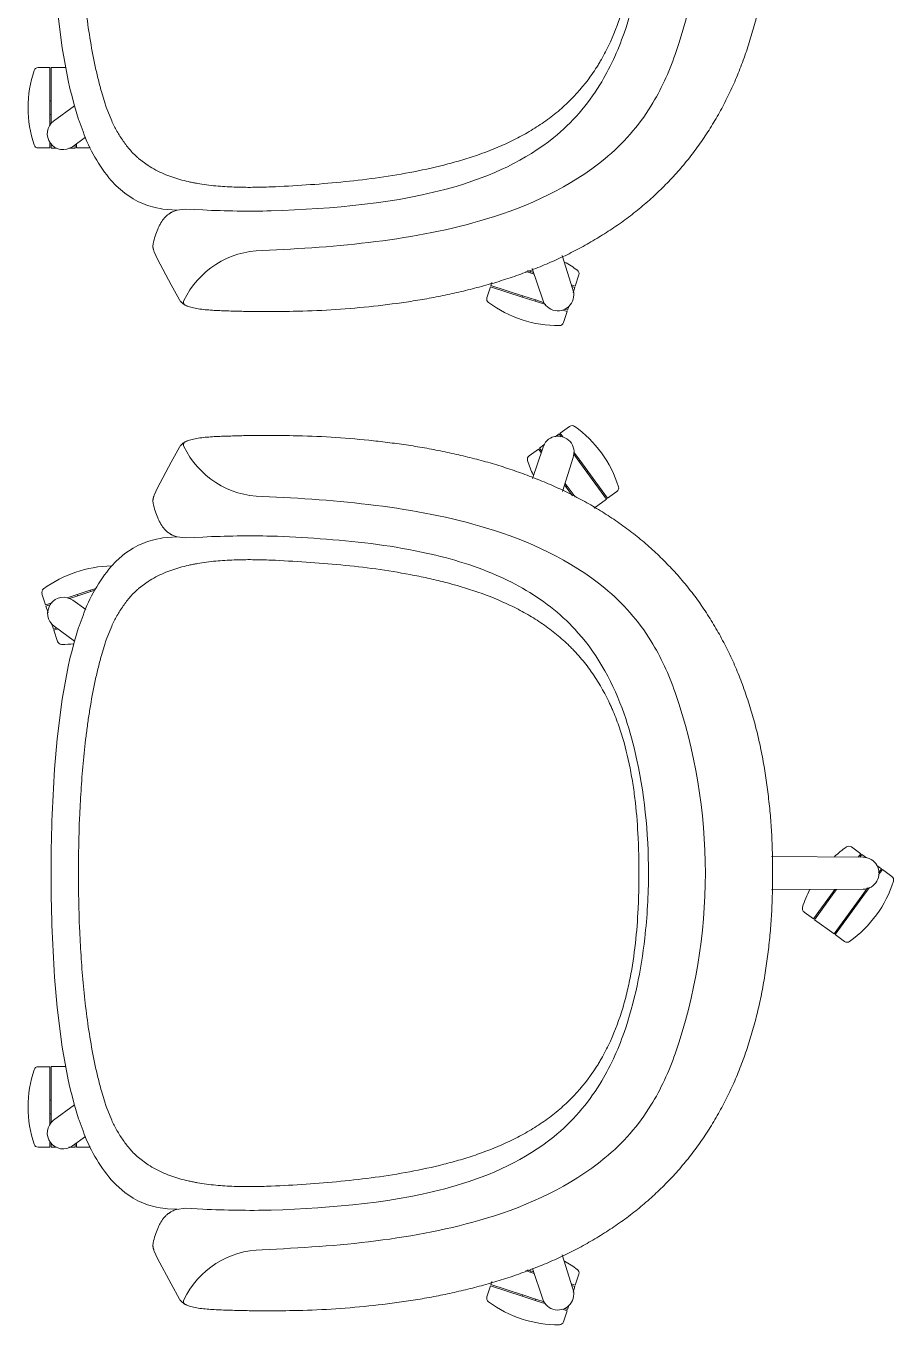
# Model space of a CAD drawing. Header units: inches. Extents: x 46946 to 48441, y 40324 to 42003.
# Drawn here: x 48369.42 to 48394.92, y 40852.6 to 40890.76 of the extents above; entities that cross this region are included whole.
import ezdxf

# ---------------------------------------------------------------- set-up
doc = ezdxf.new("R2010")
doc.units = ezdxf.units.IN
doc.header["$MEASUREMENT"] = 0
doc.layers.add('A-DETL-GENF', color=92, linetype='Continuous', lineweight=9)
doc.layers.add('I-FURN', color=30, linetype='Continuous', lineweight=9)

# ---------------------------------------------------------------- blocks, each defined once
blk = doc.blocks.new('Zones Club Chair- 5 Star Base_ZNSF-R2013 - Five Star Base-1150790-Level 06 - Furniture')
at = {"layer": 'A-DETL-GENF'}
for p, q in [((-9.21, -6.33), (-9.196, -5.676)), ((-9.21, -6.33), (-9.21, -6.296)), ((9.21, -6.33), (9.21, -6.296)), ((-9.847, -8.157), (-9.875, -7.645)), ((-9.092, -7.835), (-9.096, -7.809)), ((9.092, -7.835), (9.096, -7.809)), ((9.875, -7.645), (9.847, -8.157)), ((-12.072, -8.582), (-12.518, -8.331)), ((-9.879, -8.408), (-9.847, -8.157)), ((9.847, -8.157), (9.881, -8.422)), ((12.518, -8.331), (12.072, -8.582)), ((-11.318, -8.979), (-12.072, -8.582)), ((-9.862, -8.685), (-9.878, -8.405)), ((-9.848, -8.823), (-9.862, -8.685)), ((9.862, -8.685), (9.848, -8.823)), ((9.878, -8.405), (9.862, -8.685)), ((12.072, -8.582), (11.318, -8.979)), ((-11.107, -9.075), (-11.318, -8.979)), ((-9.836, -8.903), (-9.848, -8.823)), ((-9.815, -9.011), (-9.836, -8.903)), ((-9.806, -9.051), (-9.815, -9.011)), ((9.815, -9.011), (9.806, -9.051)), ((9.836, -8.903), (9.815, -9.011)), ((9.848, -8.823), (9.836, -8.903)), ((11.318, -8.979), (11.107, -9.075)), ((-8.36, -9.536), (-8.57, -9.254)), ((8.57, -9.254), (8.36, -9.536)), ((-9.55, -9.692), (-9.589, -9.623)), ((-9.386, -9.938), (-9.547, -9.697)), ((9.547, -9.697), (9.386, -9.938)), ((9.589, -9.623), (9.55, -9.692)), ((-9.161, -10.195), (-9.386, -9.938)), ((-9.009, -10.34), (-9.161, -10.195)), ((9.161, -10.195), (9.009, -10.34)), ((9.386, -9.938), (9.161, -10.195)), ((-6.857, -10.485), (-7.255, -10.326)), ((-6.8, -10.505), (-6.857, -10.485)), ((-6.8, -10.505), (-6.76, -10.518)), ((-6.395, -10.629), (-6.76, -10.518)), ((6.76, -10.518), (6.395, -10.629)), ((6.76, -10.518), (6.8, -10.505)), ((6.8, -10.505), (6.857, -10.485)), ((7.255, -10.326), (6.857, -10.485)), ((-7.259, -11.283), (-7.571, -11.169)), ((-7.217, -11.297), (-7.259, -11.283)), ((-6.814, -11.421), (-7.217, -11.297)), ((-6.475, -11.511), (-6.814, -11.421)), ((6.814, -11.421), (6.475, -11.511)), ((7.217, -11.297), (6.814, -11.421)), ((7.259, -11.283), (7.217, -11.297)), ((7.571, -11.169), (7.259, -11.283)), ((-6.442, -11.52), (-6.475, -11.511)), ((-6.302, -11.555), (-6.442, -11.52)), ((-6.074, -11.609), (-6.302, -11.555)), ((-5.109, -11.786), (-6.074, -11.609)), ((-3.948, -11.928), (-5.109, -11.786)), ((5.109, -11.786), (3.948, -11.928)), ((6.074, -11.609), (5.109, -11.786)), ((6.302, -11.555), (6.074, -11.609)), ((6.442, -11.52), (6.302, -11.555)), ((6.475, -11.511), (6.442, -11.52)), ((-3.054, -12.003), (-3.948, -11.928)), ((3.948, -11.928), (3.054, -12.003))]:
    blk.add_line(p, q, dxfattribs=at)
for centre, radius, start, end in [((0, -9.185), 16.297, 70.9957, 109.0043), ((-13.669, -5.866), 2.603, 295.7875, 359.204), ((13.669, -5.866), 2.603, 180.796, 244.2125), ((-12.582, -8.116), 0.105, 224.2125, 295.7875), ((12.582, -8.116), 0.105, 244.2125, 315.7875)]:
    blk.add_arc(centre, radius, start, end, dxfattribs=at)
for points, knots in [([(-12.852, -4.997), (-12.846, -4.623), (-12.817, -3.879), (-12.74, -2.958), (-12.656, -2.226), (-12.583, -1.679), (-12.496, -1.136), (-12.393, -0.599), (-12.275, -0.066), (-12.144, 0.463), (-11.997, 0.985), (-11.83, 1.497), (-11.645, 2.002), (-11.444, 2.5), (-11.223, 2.987), (-10.982, 3.459), (-10.719, 3.919), (-10.436, 4.367), (-10.133, 4.801), (-9.808, 5.214), (-9.462, 5.609), (-9.093, 5.988), (-8.705, 6.347), (-8.299, 6.683), (-7.872, 6.997), (-7.424, 7.289), (-6.959, 7.559), (-6.483, 7.806), (-5.991, 8.028), (-5.482, 8.226), (-4.961, 8.402), (-4.434, 8.558), (-3.9, 8.691), (-3.354, 8.802), (-2.802, 8.892), (-2.248, 8.966), (-1.693, 9.024), (-0.946, 9.076), (-0.38, 9.089), (0, 9.085)], [0, 0, 0, 0, 0.05, 0.1, 0.125, 0.15, 0.175, 0.2, 0.225, 0.25, 0.275, 0.3, 0.325, 0.35, 0.375, 0.4, 0.425, 0.45, 0.475, 0.5, 0.525, 0.55, 0.575, 0.6, 0.625, 0.65, 0.675, 0.7, 0.725, 0.75, 0.775, 0.8, 0.825, 0.85, 0.875, 0.9, 0.925, 0.95, 1, 1, 1, 1]), ([(0, 9.085), (0.378, 9.089), (0.943, 9.077), (1.688, 9.025), (2.242, 8.967), (2.796, 8.893), (3.348, 8.803), (3.894, 8.693), (4.428, 8.56), (4.954, 8.405), (5.475, 8.229), (5.984, 8.031), (6.475, 7.809), (6.952, 7.563), (7.416, 7.294), (7.864, 7.002), (8.291, 6.689), (8.697, 6.353), (9.086, 5.995), (9.455, 5.616), (9.802, 5.221), (10.127, 4.808), (10.432, 4.373), (10.716, 3.924), (10.979, 3.464), (11.221, 2.992), (11.442, 2.505), (11.643, 2.007), (11.828, 1.503), (11.995, 0.99), (12.143, 0.467), (12.274, -0.063), (12.392, -0.596), (12.496, -1.134), (12.611, -1.858), (12.724, -2.773), (12.817, -3.878), (12.846, -4.622), (12.852, -4.997)], [0, 0, 0, 0, 0.05, 0.075, 0.1, 0.125, 0.15, 0.175, 0.2, 0.225, 0.25, 0.275, 0.3, 0.325, 0.35, 0.375, 0.4, 0.425, 0.45, 0.475, 0.5, 0.525, 0.55, 0.575, 0.6, 0.625, 0.65, 0.675, 0.7, 0.725, 0.75, 0.775, 0.8, 0.825, 0.85, 0.9, 0.95, 1, 1, 1, 1]), ([(-8.37, 4.16), (-7.937, 4.691), (-7.405, 5.153), (-6.347, 5.806), (-5.833, 6.04), (-5.307, 6.224)], [0, 0, 0, 0, 2.060865, 2.060865, 3.734342, 3.734342, 3.734342, 3.734342]), ([(8.37, 4.16), (7.937, 4.691), (7.405, 5.153), (6.347, 5.806), (5.833, 6.04), (5.307, 6.224)], [0, 0, 0, 0, 2.060865, 2.060865, 3.734342, 3.734342, 3.734342, 3.734342]), ([(0, 5.441), (-1.188, 5.44), (-2.385, 5.323), (-3.926, 4.963), (-4.308, 4.854), (-4.682, 4.724)], [0, 0, 0, 0, 3.563, 3.563, 4.752491, 4.752491, 4.752491, 4.752491]), ([(4.682, 4.724), (3.789, 5.036), (2.849, 5.223), (1.276, 5.404), (0.637, 5.441), (0, 5.441)], [0, 0, 0, 0, 2.842104, 2.842104, 4.753891, 4.753891, 4.753891, 4.753891]), ([(-9.196, -5.643), (-9.181, -5.3), (-9.162, -4.958), (-9.116, -4.274), (-9.089, -3.932), (-9.022, -3.251), (-8.982, -2.91), (-8.889, -2.232), (-8.835, -1.893), (-8.755, -1.471), (-8.739, -1.387), (-8.705, -1.218), (-8.652, -0.966), (-8.592, -0.716), (-8.465, -0.219), (-8.369, 0.108), (-8.144, 0.753), (-8.016, 1.07), (-7.83, 1.458), (-7.791, 1.536), (-7.711, 1.689), (-7.67, 1.765), (-7.543, 1.99), (-7.453, 2.136), (-7.262, 2.42), (-7.161, 2.558), (-6.946, 2.825), (-6.833, 2.954), (-6.683, 3.11), (-6.653, 3.141), (-6.592, 3.202), (-6.56, 3.232), (-6.466, 3.321), (-6.402, 3.379), (-6.206, 3.548), (-6.071, 3.653), (-5.652, 3.951), (-5.356, 4.123), (-5.005, 4.291), (-4.966, 4.31), (-4.887, 4.346), (-4.847, 4.363), (-4.728, 4.415), (-4.648, 4.447), (-4.407, 4.541), (-4.245, 4.598), (-3.755, 4.752), (-3.422, 4.834), (-2.918, 4.933), (-2.749, 4.963), (-2.493, 5.001), (-2.408, 5.013), (-2.237, 5.036), (-2.151, 5.046), (-1.722, 5.095), (-1.379, 5.121), (-0.862, 5.146), (-0.69, 5.152), (-0.431, 5.158), (-0.345, 5.159), (-0.216, 5.16), (-0.173, 5.161), (-0.086, 5.161), (-0.043, 5.162), (0, 5.162)], [0, 0, 0, 0, 0.0261989, 0.0261989, 0.0523978, 0.0523978, 0.0785967, 0.0785967, 0.1047956, 0.1047956, 0.1113453, 0.1113453, 0.117895, 0.1309944, 0.1309944, 0.1571933, 0.1571933, 0.1833922, 0.1833922, 0.1899419, 0.1899419, 0.1964917, 0.1964917, 0.2095911, 0.2095911, 0.2226906, 0.2226906, 0.23579, 0.23579, 0.2390649, 0.2390649, 0.2423397, 0.2423397, 0.2488894, 0.2488894, 0.2619889, 0.2619889, 0.2881878, 0.2881878, 0.2914626, 0.2914626, 0.2947375, 0.2947375, 0.3012872, 0.3012872, 0.3143867, 0.3143867, 0.3405856, 0.3405856, 0.353685, 0.353685, 0.3602347, 0.3602347, 0.3667844, 0.3667844, 0.3929833, 0.3929833, 0.4060828, 0.4060828, 0.4126325, 0.4126325, 0.4159074, 0.4159074, 0.4191822, 0.4191822, 0.4191822, 0.4191822]), ([(0, 5.162), (0.043, 5.162), (0.086, 5.161), (0.173, 5.161), (0.216, 5.16), (0.345, 5.159), (0.432, 5.158), (0.69, 5.152), (0.863, 5.146), (1.378, 5.121), (1.721, 5.095), (2.404, 5.018), (2.744, 4.968), (3.252, 4.867), (3.421, 4.83), (3.673, 4.767), (3.757, 4.744), (3.924, 4.697), (4.007, 4.672), (4.419, 4.543), (4.74, 4.419), (5.206, 4.195), (5.358, 4.114), (5.545, 4.004), (5.583, 3.982), (5.657, 3.936), (5.693, 3.913), (5.803, 3.842), (5.874, 3.793), (6.225, 3.542), (6.484, 3.318), (6.839, 2.948), (6.952, 2.818), (7.113, 2.616), (7.166, 2.548), (7.269, 2.407), (7.318, 2.336), (7.462, 2.121), (7.552, 1.974), (7.72, 1.676), (7.799, 1.523), (8.02, 1.06), (8.148, 0.742), (8.289, 0.335), (8.317, 0.253), (8.369, 0.088), (8.395, 0.006), (8.468, -0.241), (8.513, -0.407), (8.64, -0.905), (8.712, -1.238), (8.837, -1.908), (8.891, -2.245), (8.983, -2.92), (9.022, -3.258), (9.089, -3.937), (9.117, -4.277), (9.163, -4.959), (9.181, -5.301), (9.196, -5.643)], [0, 0, 0, 0, 0.0032734, 0.0032734, 0.0065467, 0.0065467, 0.0130935, 0.0130935, 0.0261869, 0.0261869, 0.0523739, 0.0523739, 0.0785608, 0.0785608, 0.0916543, 0.0916543, 0.098201, 0.098201, 0.1047477, 0.1047477, 0.1309347, 0.1309347, 0.1440282, 0.1440282, 0.1473015, 0.1473015, 0.1505749, 0.1505749, 0.1571216, 0.1571216, 0.1833086, 0.1833086, 0.196402, 0.196402, 0.2029488, 0.2029488, 0.2094955, 0.2094955, 0.222589, 0.222589, 0.2356824, 0.2356824, 0.2618694, 0.2618694, 0.2684161, 0.2684161, 0.2749628, 0.2749628, 0.2880563, 0.2880563, 0.3142432, 0.3142432, 0.3404302, 0.3404302, 0.3666171, 0.3666171, 0.3928041, 0.3928041, 0.418991, 0.418991, 0.418991, 0.418991]), ([(-4.682, 4.724), (-5.544, 4.422), (-6.382, 3.975), (-7.309, 3.153), (-7.537, 2.914), (-7.745, 2.66)], [0, 0, 0, 0, 2.741948, 2.741948, 3.728457, 3.728457, 3.728457, 3.728457]), ([(7.745, 2.66), (7.312, 3.191), (6.78, 3.653), (5.722, 4.306), (5.208, 4.54), (4.682, 4.724)], [0, 0, 0, 0, 2.060865, 2.060865, 3.734342, 3.734342, 3.734342, 3.734342]), ([(-11.066, -5.902), (-10.967, -3.685), (-10.78, -1.436), (-9.764, 1.93), (-9.198, 3.158), (-8.37, 4.16)], [0, 0, 0, 0, 5.483686, 5.483686, 8.701218, 8.701218, 8.701218, 8.701218]), ([(11.066, -5.902), (10.967, -3.685), (10.78, -1.436), (9.764, 1.93), (9.198, 3.158), (8.37, 4.16)], [0, 0, 0, 0, 5.483686, 5.483686, 8.701218, 8.701218, 8.701218, 8.701218]), ([(-7.745, 2.66), (-8.159, 2.151), (-8.493, 1.573), (-9.061, 0.268), (-9.277, -0.477), (-9.64, -2.207), (-9.753, -3.206), (-9.86, -4.683), (-9.885, -5.161), (-9.903, -5.64)], [0, 0, 0, 0, 1.972355, 1.972355, 4.279747, 4.279747, 7.286269, 7.286269, 8.723965, 8.723965, 8.723965, 8.723965]), ([(9.903, -5.64), (9.835, -3.814), (9.695, -1.961), (8.879, 0.816), (8.42, 1.83), (7.745, 2.66)], [0, 0, 0, 0, 5.483686, 5.483686, 8.701218, 8.701218, 8.701218, 8.701218]), ([(-12.518, -8.331), (-12.529, -8.325), (-12.545, -8.315), (-12.566, -8.298), (-12.582, -8.283), (-12.597, -8.268), (-12.613, -8.251), (-12.626, -8.236), (-12.636, -8.222), (-12.645, -8.208), (-12.657, -8.189), (-12.672, -8.164), (-12.685, -8.137), (-12.711, -8.078), (-12.747, -7.97), (-12.782, -7.786), (-12.806, -7.58), (-12.822, -7.369), (-12.833, -7.154), (-12.84, -6.937), (-12.846, -6.72), (-12.852, -6.505), (-12.858, -6.217), (-12.863, -5.714), (-12.859, -5.283), (-12.852, -4.997)], [0, 0, 0, 0, 0.027778, 0.041667, 0.055556, 0.069444, 0.083333, 0.097222, 0.104167, 0.111111, 0.125, 0.138889, 0.152778, 0.166667, 0.222222, 0.277778, 0.333333, 0.388889, 0.444444, 0.5, 0.555556, 0.611111, 0.666667, 0.777778, 1, 1, 1, 1]), ([(12.852, -4.997), (12.859, -5.283), (12.863, -5.714), (12.857, -6.289), (12.847, -6.719), (12.837, -7.082), (12.822, -7.369), (12.806, -7.58), (12.782, -7.786), (12.747, -7.97), (12.711, -8.078), (12.685, -8.137), (12.672, -8.164), (12.657, -8.189), (12.643, -8.212), (12.628, -8.232), (12.613, -8.251), (12.597, -8.268), (12.582, -8.283), (12.566, -8.298), (12.545, -8.315), (12.529, -8.325), (12.518, -8.331)], [0, 0, 0, 0, 0.222222, 0.333333, 0.444444, 0.555556, 0.611111, 0.666667, 0.722222, 0.777778, 0.833333, 0.847222, 0.861111, 0.875, 0.888889, 0.902778, 0.916667, 0.930556, 0.944444, 0.958333, 0.972222, 1, 1, 1, 1]), ([(-9.096, -7.809), (-9.127, -7.63), (-9.151, -7.451), (-9.185, -7.091), (-9.196, -6.91), (-9.209, -6.548), (-9.211, -6.367), (-9.208, -6.005), (-9.203, -5.824), (-9.196, -5.643)], [0, 0, 0, 0, 0.01383696, 0.01383696, 0.02767392, 0.02767392, 0.04151087, 0.04151087, 0.05534783, 0.05534783, 0.05534783, 0.05534783]), ([(9.196, -5.643), (9.203, -5.824), (9.208, -6.005), (9.211, -6.367), (9.209, -6.548), (9.196, -6.91), (9.185, -7.09), (9.151, -7.451), (9.127, -7.63), (9.096, -7.809)], [0, 0, 0, 0, 0.01384697, 0.01384697, 0.02769395, 0.02769395, 0.04154092, 0.04154092, 0.05538789, 0.05538789, 0.05538789, 0.05538789]), ([(-8.814, -8.793), (-8.88, -8.64), (-8.935, -8.483), (-9.003, -8.242), (-9.023, -8.161), (-9.051, -8.039), (-9.06, -7.998), (-9.076, -7.917), (-9.084, -7.876), (-9.092, -7.835)], [0, 0, 0, 0, 0.01274061, 0.01274061, 0.01911091, 0.01911091, 0.02229606, 0.02229606, 0.02548121, 0.02548121, 0.02548121, 0.02548121]), ([(9.092, -7.835), (9.084, -7.876), (9.076, -7.917), (9.06, -7.998), (9.051, -8.039), (9.023, -8.161), (9.003, -8.242), (8.935, -8.483), (8.88, -8.64), (8.814, -8.793)], [0, 0, 0, 0, 0.00318701, 0.00318701, 0.00637402, 0.00637402, 0.01274804, 0.01274804, 0.02549609, 0.02549609, 0.02549609, 0.02549609]), ([(-10.106, -8.773), (-10.151, -8.813), (-10.226, -8.868), (-10.342, -8.931), (-10.468, -8.988), (-10.64, -9.051), (-10.788, -9.091), (-10.865, -9.108)], [0, 0, 0, 0, 0.25, 0.375, 0.5, 0.75, 1, 1, 1, 1]), ([(-9.878, -8.405), (-9.889, -8.446), (-9.909, -8.504), (-9.94, -8.564), (-9.959, -8.597), (-9.979, -8.628), (-10.005, -8.664), (-10.048, -8.717), (-10.083, -8.752), (-10.106, -8.773)], [0, 0, 0, 0, 0.25, 0.375, 0.4375, 0.5, 0.625, 0.75, 1, 1, 1, 1]), ([(10.106, -8.773), (10.083, -8.752), (10.048, -8.717), (10.01, -8.67), (9.989, -8.642), (9.974, -8.62), (9.959, -8.597), (9.94, -8.564), (9.909, -8.504), (9.889, -8.446), (9.878, -8.405)], [0, 0, 0, 0, 0.25, 0.375, 0.4375, 0.5, 0.5625, 0.625, 0.75, 1, 1, 1, 1]), ([(10.865, -9.108), (10.788, -9.091), (10.64, -9.051), (10.468, -8.988), (10.342, -8.931), (10.226, -8.868), (10.151, -8.813), (10.106, -8.773)], [0, 0, 0, 0, 0.25, 0.5, 0.625, 0.75, 1, 1, 1, 1]), ([(-10.865, -9.108), (-10.883, -9.112), (-10.909, -9.116), (-10.939, -9.116), (-10.955, -9.115), (-10.97, -9.114), (-10.986, -9.112), (-11.001, -9.109), (-11.013, -9.106), (-11.024, -9.103), (-11.039, -9.099), (-11.056, -9.094), (-11.079, -9.086), (-11.096, -9.08), (-11.107, -9.075)], [0, 0, 0, 0, 0.2, 0.3, 0.35, 0.4, 0.475, 0.55, 0.5875, 0.625, 0.7, 0.775, 0.85, 1, 1, 1, 1]), ([(11.107, -9.075), (11.092, -9.081), (11.07, -9.09), (11.043, -9.098), (11.027, -9.103), (11.016, -9.106), (11.004, -9.108), (10.992, -9.111), (10.98, -9.113), (10.968, -9.114), (10.955, -9.115), (10.939, -9.116), (10.909, -9.116), (10.883, -9.112), (10.865, -9.108)], [0, 0, 0, 0, 0.2, 0.3, 0.35, 0.4, 0.45, 0.5, 0.55, 0.6, 0.65, 0.7, 0.8, 1, 1, 1, 1]), ([(-7.255, -10.326), (-7.359, -10.278), (-7.461, -10.227), (-7.66, -10.115), (-7.757, -10.055), (-7.897, -9.957), (-7.943, -9.923), (-8.033, -9.853), (-8.077, -9.817), (-8.163, -9.741), (-8.204, -9.702), (-8.264, -9.641), (-8.284, -9.621), (-8.322, -9.579), (-8.341, -9.557), (-8.36, -9.536)], [0, 0, 0, 0, 0.00870345, 0.00870345, 0.0174069, 0.0174069, 0.02175863, 0.02175863, 0.02611035, 0.02611035, 0.03046208, 0.03046208, 0.03263794, 0.03263794, 0.0348138, 0.0348138, 0.0348138, 0.0348138]), ([(8.36, -9.536), (8.341, -9.557), (8.322, -9.579), (8.284, -9.621), (8.264, -9.641), (8.204, -9.702), (8.163, -9.741), (8.077, -9.816), (8.033, -9.853), (7.943, -9.923), (7.897, -9.957), (7.804, -10.022), (7.756, -10.053), (7.659, -10.114), (7.61, -10.143), (7.461, -10.227), (7.359, -10.278), (7.255, -10.326)], [0, 0, 0, 0, 0.00217159, 0.00217159, 0.00434318, 0.00434318, 0.00868636, 0.00868636, 0.01302953, 0.01302953, 0.01737271, 0.01737271, 0.02171589, 0.02171589, 0.02605907, 0.02605907, 0.03474542, 0.03474542, 0.03474542, 0.03474542]), ([(0, -11.302), (-0.538, -11.302), (-1.075, -11.292), (-1.881, -11.259), (-2.149, -11.245), (-2.685, -11.211), (-2.953, -11.19), (-3.488, -11.141), (-3.756, -11.113), (-4.156, -11.064), (-4.289, -11.046), (-4.555, -11.009), (-4.688, -10.988), (-5.085, -10.924), (-5.349, -10.875), (-5.743, -10.792), (-5.874, -10.762), (-6.07, -10.715), (-6.135, -10.698), (-6.265, -10.664), (-6.33, -10.647), (-6.395, -10.629)], [0, 0, 0, 0, 0.0409523, 0.0409523, 0.0614285, 0.0614285, 0.0819046, 0.0819046, 0.1023808, 0.1023808, 0.1126189, 0.1126189, 0.122857, 0.122857, 0.1433331, 0.1433331, 0.1535712, 0.1535712, 0.1586903, 0.1586903, 0.1638093, 0.1638093, 0.1638093, 0.1638093]), ([(6.395, -10.629), (6.33, -10.647), (6.265, -10.664), (6.135, -10.698), (6.07, -10.715), (5.874, -10.762), (5.743, -10.792), (5.349, -10.875), (5.085, -10.924), (4.555, -11.01), (4.289, -11.048), (3.755, -11.113), (3.488, -11.141), (2.953, -11.19), (2.685, -11.211), (2.149, -11.245), (1.88, -11.259), (1.075, -11.292), (0.538, -11.302), (0, -11.302)], [0, 0, 0, 0, 0.0051131, 0.0051131, 0.0102262, 0.0102262, 0.0204523, 0.0204523, 0.0409046, 0.0409046, 0.0613569, 0.0613569, 0.0818092, 0.0818092, 0.1022615, 0.1022615, 0.1227138, 0.1227138, 0.1636184, 0.1636184, 0.1636184, 0.1636184])]:
    blk.add_open_spline(points, degree=3, knots=knots, dxfattribs=at)
for points in [[(-9.903, -5.64), (-9.915, -6.308), (-9.906, -6.977), (-9.875, -7.645)], [(9.875, -7.645), (9.906, -6.977), (9.915, -6.308), (9.903, -5.64)], [(-9.589, -9.623), (-9.638, -9.533), (-9.723, -9.347), (-9.782, -9.151), (-9.806, -9.051)], [(-8.57, -9.254), (-8.665, -9.108), (-8.746, -8.954), (-8.814, -8.793)], [(8.814, -8.793), (8.746, -8.954), (8.665, -9.108), (8.57, -9.254)], [(9.806, -9.051), (9.782, -9.151), (9.723, -9.347), (9.638, -9.533), (9.589, -9.623)], [(-7.571, -11.169), (-7.834, -11.073), (-8.338, -10.839), (-8.793, -10.52), (-9.009, -10.34)], [(9.009, -10.34), (8.793, -10.52), (8.338, -10.839), (7.834, -11.073), (7.571, -11.169)], [(0, -12.106), (-0.51, -12.107), (-1.528, -12.091), (-2.546, -12.038), (-3.054, -12.003)], [(3.054, -12.003), (2.546, -12.038), (1.528, -12.091), (0.51, -12.107), (0, -12.106)]]:
    blk.add_open_spline(points, degree=3, dxfattribs=at)
at = {"layer": 'I-FURN'}
for p, q in [((-0.13, 12.285), (-0.228, 12.15)), ((-0.013, 12.2), (-0.13, 12.285)), ((0.096, 12.591), (-0.105, 12.315)), ((-0.105, 12.315), (0.054, 12.199)), ((-0.451, 11.843), (-0.547, 11.712)), ((0.421, 11.933), (0.688, 11.739)), ((0.665, 11.707), (0.437, 11.872)), ((-0.568, 11.678), (-0.769, 11.401)), ((-0.465, 11.603), (-0.568, 11.678)), ((-0.547, 11.712), (-0.465, 11.652)), ((-0.464, 11.745), (-0.485, 9.059)), ((0.491, 9.059), (0.471, 11.745)), ((0.688, 11.739), (0.665, 11.707)), ((0.99, 11.471), (0.666, 11.707)), ((0.688, 11.739), (1.013, 11.503)), ((0.99, 11.47), (1.014, 11.502)), ((1.786, 10.892), (0.99, 11.47)), ((1.014, 11.502), (1.807, 10.926)), ((1.807, 10.926), (2.008, 11.203)), ((0.574, 10.897), (0.477, 10.968)), ((0.551, 10.865), (0.477, 10.919)), ((0.551, 10.865), (0.574, 10.897)), ((1.344, 10.289), (0.551, 10.865)), ((0.574, 10.897), (1.37, 10.319)), ((1.37, 10.319), (1.786, 10.892)), ((1.143, 10.012), (1.344, 10.289)), ((-11.806, 3.661), (-11.013, 4.238)), ((-10.987, 4.208), (-11.783, 3.63)), ((-11.013, 4.238), (-11.214, 4.514)), ((-10.721, 3.842), (-10.987, 4.208)), ((-12.131, 3.425), (-11.806, 3.661)), ((-11.783, 3.629), (-12.107, 3.394)), ((-11.783, 3.63), (-11.806, 3.661)), ((-13.125, 3.126), (-12.924, 2.849)), ((-12.371, 3.251), (-12.131, 3.425)), ((-12.108, 3.393), (-12.307, 3.248)), ((-11.215, 2.911), (-12.208, 3.225)), ((-12.131, 3.425), (-12.108, 3.393)), ((-11.366, 3.056), (-11.46, 2.988)), ((-11.366, 3.056), (-11.053, 3.283)), ((-11.343, 3.024), (-11.366, 3.056)), ((-11.084, 3.212), (-11.343, 3.024)), ((12.186, 3.211), (11.217, 2.904)), ((12.11, 3.291), (11.785, 3.397)), ((12.072, 3.175), (12.11, 3.291)), ((12.149, 3.282), (12.119, 3.189)), ((12.31, 3.23), (12.149, 3.282)), ((12.823, 3.063), (12.738, 3.09)), ((12.793, 2.97), (12.823, 3.063)), ((-12.924, 2.849), (-12.804, 2.936)), ((-12.815, 2.88), (-12.903, 2.815)), ((-12.903, 2.815), (-12.82, 2.7)), ((-11.343, 3.024), (-11.413, 2.973)), ((12.859, 3.048), (12.815, 2.911)), ((13.184, 2.942), (12.859, 3.048)), ((-12.579, 2.369), (-12.487, 2.242)), ((-12.49, 2.333), (-11.594, 2.034)), ((-12.487, 2.242), (-12.402, 2.304)), ((11.597, 2.028), (12.516, 2.334)), ((12.519, 2.128), (12.599, 2.374)), ((12.656, 2.422), (12.556, 2.116)), ((-12.356, 2.289), (-12.461, 2.212)), ((-12.461, 2.212), (-12.26, 1.935)), ((11.656, 1.892), (11.683, 1.977)), ((11.721, 1.964), (11.679, 1.837)), ((11.683, 1.977), (11.712, 2.067)), ((11.683, 1.977), (11.721, 1.964)), ((11.721, 1.965), (11.759, 2.082)), ((12.395, 1.746), (12.519, 2.127)), ((12.556, 2.116), (12.432, 1.733)), ((12.556, 2.116), (12.519, 2.128)), ((12.091, 0.81), (12.395, 1.745)), ((12.432, 1.733), (12.129, 0.801)), ((12.395, 1.745), (12.432, 1.733)), ((12.003, 0.838), (12.091, 0.81)), ((12.129, 0.801), (12.454, 0.695)), ((-8.31, -10.953), (-8.362, -10.792)), ((-8.31, -10.825), (-8.272, -10.941)), ((-8.272, -10.941), (-8.31, -10.953)), ((-8.186, -11.336), (-8.31, -10.954)), ((-8.272, -10.941), (-8.148, -11.323)), ((8.052, -11.357), (8.052, -11.015)), ((-8.186, -11.336), (-8.148, -11.324)), ((-8.088, -11.637), (-8.186, -11.336)), ((-8.148, -11.324), (-8.069, -11.567)), ((-7.744, -11.089), (-8.016, -11.468)), ((-7.255, -12.012), (-6.816, -11.419)), ((6.811, -11.422), (7.263, -12.036)), ((8.016, -11.481), (7.738, -11.092)), ((7.928, -11.357), (8.052, -11.357)), ((8.055, -11.397), (7.956, -11.397)), ((8.055, -11.585), (8.055, -11.397)), ((5.686, -11.68), (5.686, -12.106)), ((-7.883, -12.268), (-7.946, -12.074)), ((-7.892, -12.112), (-7.844, -12.259)), ((-7.844, -12.259), (-7.643, -12.193)), ((-7.366, -12.103), (-7.17, -12.04)), ((-7.17, -12.04), (-7.202, -11.941)), ((-7.174, -11.902), (-7.134, -12.025)), ((-7.134, -12.025), (-6.808, -11.919)), ((5.686, -12.106), (6.67, -12.106)), ((6.67, -12.145), (5.69, -12.145)), ((5.69, -12.145), (5.69, -12.487)), ((6.67, -12.106), (7.071, -12.106)), ((6.67, -12.106), (6.67, -12.145)), ((7.072, -12.145), (6.67, -12.145)), ((7.072, -12.145), (7.072, -12.106)), ((7.072, -12.106), (7.333, -12.106)), ((7.403, -12.145), (7.072, -12.145)), ((8.052, -12.145), (7.872, -12.145)), ((7.937, -12.106), (8.055, -12.106)), ((8.052, -12.487), (8.052, -12.145)), ((8.055, -12.106), (8.055, -11.946)), ((-8.208, -12.374), (-7.883, -12.268))]:
    blk.add_line(p, q, dxfattribs=at)
for centre, radius, start, end in [((0.198, 12.518), 0.125, 71.9044, 144), ((-0.801, 9.347), 3.45, 35.5006, 72.4977), ((0.004, 11.745), 0.468, 360, 180), ((-0.667, 11.327), 0.125, 144, 216.0932), ((2.045, 13.264), 3.459, 215.549, 222.9828), ((1.906, 11.276), 0.125, 324, 36.0939), ((2.045, 13.264), 3.459, 243.0277, 252.45), ((1.041, 10.086), 0.125, 251.9061, 324), ((-10.316, 1.27), 3.45, 107.5006, 144.4977), ((-11.315, 4.441), 0.125, 36, 108.0939), ((-13.023, 3.199), 0.125, 143.9044, 216), ((-12.37, 2.786), 0.468, 69.6489, 255.192), ((14.427, 1.296), 3.459, 143.549, 150.901), ((11.746, 3.278), 0.125, 72, 144.0932), ((12.368, 2.779), 0.469, 288.4204, 112.7839), ((9.821, 2.793), 3.45, 323.5006, 0.4977), ((13.146, 2.823), 0.125, 359.9044, 72), ((-12.159, 2.009), 0.125, 216, 288.0932), ((-13.163, 5.187), 3.459, 287.549, 295.0601), ((12.493, 0.814), 0.125, 252, 324.0939), ((-5.575, -10.276), 3.45, 180.9521, 216.4977), ((7.927, -11.015), 0.125, 360, 28.8373), ((-10.18, -11.772), 3.459, 359.549, 5.6139), ((-7.636, -11.74), 0.468, 144.4204, 324.4204), ((-6.847, -11.8), 0.125, 288, 0.0932), ((7.635, -11.752), 0.468, 217.2958, 35.5451), ((-8.247, -12.254), 0.125, 215.9044, 288), ((5.815, -12.487), 0.125, 180, 252.0939), ((7.927, -12.487), 0.125, 287.9044, 0), ((6.871, -9.334), 3.45, 251.5006, 288.4977)]:
    blk.add_arc(centre, radius, start, end, dxfattribs=at)
blk = doc.blocks.new('Zones Club Chair- 5 Star Base_ZNSF-R2013 - Five Star Base-V128-Level 06 - Furniture')
at = {"layer": 'A-DETL-GENF'}
for p, q in [((-9.21, -6.33), (-9.196, -5.676)), ((-9.21, -6.33), (-9.21, -6.296)), ((9.21, -6.33), (9.21, -6.296)), ((-9.847, -8.157), (-9.875, -7.645)), ((-9.092, -7.835), (-9.096, -7.809)), ((9.092, -7.835), (9.096, -7.809)), ((9.875, -7.645), (9.847, -8.157)), ((-12.072, -8.582), (-12.518, -8.331)), ((-9.879, -8.408), (-9.847, -8.157)), ((9.847, -8.157), (9.881, -8.422)), ((12.518, -8.331), (12.072, -8.582)), ((-11.318, -8.979), (-12.072, -8.582)), ((-9.862, -8.685), (-9.878, -8.405)), ((-9.848, -8.823), (-9.862, -8.685)), ((9.862, -8.685), (9.848, -8.823)), ((9.878, -8.405), (9.862, -8.685)), ((12.072, -8.582), (11.318, -8.979)), ((-11.107, -9.075), (-11.318, -8.979)), ((-9.836, -8.903), (-9.848, -8.823)), ((-9.815, -9.011), (-9.836, -8.903)), ((-9.806, -9.051), (-9.815, -9.011)), ((9.815, -9.011), (9.806, -9.051)), ((9.836, -8.903), (9.815, -9.011)), ((9.848, -8.823), (9.836, -8.903)), ((11.318, -8.979), (11.107, -9.075)), ((-8.36, -9.536), (-8.57, -9.254)), ((8.57, -9.254), (8.36, -9.536)), ((-9.55, -9.692), (-9.589, -9.623)), ((-9.386, -9.938), (-9.547, -9.697)), ((9.547, -9.697), (9.386, -9.938)), ((9.589, -9.623), (9.55, -9.692)), ((-9.161, -10.195), (-9.386, -9.938)), ((-9.009, -10.34), (-9.161, -10.195)), ((9.161, -10.195), (9.009, -10.34)), ((9.386, -9.938), (9.161, -10.195)), ((-6.857, -10.485), (-7.255, -10.326)), ((-6.8, -10.505), (-6.857, -10.485)), ((-6.8, -10.505), (-6.76, -10.518)), ((-6.395, -10.629), (-6.76, -10.518)), ((6.76, -10.518), (6.395, -10.629)), ((6.76, -10.518), (6.8, -10.505)), ((6.8, -10.505), (6.857, -10.485)), ((7.255, -10.326), (6.857, -10.485)), ((-7.259, -11.283), (-7.571, -11.169)), ((-7.217, -11.297), (-7.259, -11.283)), ((-6.814, -11.421), (-7.217, -11.297)), ((-6.475, -11.511), (-6.814, -11.421)), ((6.814, -11.421), (6.475, -11.511)), ((7.217, -11.297), (6.814, -11.421)), ((7.259, -11.283), (7.217, -11.297)), ((7.571, -11.169), (7.259, -11.283)), ((-6.442, -11.52), (-6.475, -11.511)), ((-6.302, -11.555), (-6.442, -11.52)), ((-6.074, -11.609), (-6.302, -11.555)), ((-5.109, -11.786), (-6.074, -11.609)), ((-3.948, -11.928), (-5.109, -11.786)), ((5.109, -11.786), (3.948, -11.928)), ((6.074, -11.609), (5.109, -11.786)), ((6.302, -11.555), (6.074, -11.609)), ((6.442, -11.52), (6.302, -11.555)), ((6.475, -11.511), (6.442, -11.52)), ((-3.054, -12.003), (-3.948, -11.928)), ((3.948, -11.928), (3.054, -12.003))]:
    blk.add_line(p, q, dxfattribs=at)
for centre, radius, start, end in [((0, -9.185), 16.297, 70.9957, 109.0043), ((-13.669, -5.866), 2.603, 295.7875, 359.204), ((13.669, -5.866), 2.603, 180.796, 244.2125), ((-12.582, -8.116), 0.105, 224.2125, 295.7875), ((12.582, -8.116), 0.105, 244.2125, 315.7875)]:
    blk.add_arc(centre, radius, start, end, dxfattribs=at)
for points, knots in [([(-12.852, -4.997), (-12.846, -4.623), (-12.817, -3.879), (-12.74, -2.958), (-12.656, -2.226), (-12.583, -1.679), (-12.496, -1.136), (-12.393, -0.599), (-12.275, -0.066), (-12.144, 0.463), (-11.997, 0.985), (-11.83, 1.497), (-11.645, 2.002), (-11.444, 2.5), (-11.223, 2.987), (-10.982, 3.459), (-10.719, 3.919), (-10.436, 4.367), (-10.133, 4.801), (-9.808, 5.214), (-9.462, 5.609), (-9.093, 5.988), (-8.705, 6.347), (-8.299, 6.683), (-7.872, 6.997), (-7.424, 7.289), (-6.959, 7.559), (-6.483, 7.806), (-5.991, 8.028), (-5.482, 8.226), (-4.961, 8.402), (-4.434, 8.558), (-3.9, 8.691), (-3.354, 8.802), (-2.802, 8.892), (-2.248, 8.966), (-1.693, 9.024), (-0.946, 9.076), (-0.38, 9.089), (0, 9.085)], [0, 0, 0, 0, 0.05, 0.1, 0.125, 0.15, 0.175, 0.2, 0.225, 0.25, 0.275, 0.3, 0.325, 0.35, 0.375, 0.4, 0.425, 0.45, 0.475, 0.5, 0.525, 0.55, 0.575, 0.6, 0.625, 0.65, 0.675, 0.7, 0.725, 0.75, 0.775, 0.8, 0.825, 0.85, 0.875, 0.9, 0.925, 0.95, 1, 1, 1, 1]), ([(0, 9.085), (0.378, 9.089), (0.943, 9.077), (1.688, 9.025), (2.242, 8.967), (2.796, 8.893), (3.348, 8.803), (3.894, 8.693), (4.428, 8.56), (4.954, 8.405), (5.475, 8.229), (5.984, 8.031), (6.475, 7.809), (6.952, 7.563), (7.416, 7.294), (7.864, 7.002), (8.291, 6.689), (8.697, 6.353), (9.086, 5.995), (9.455, 5.616), (9.802, 5.221), (10.127, 4.808), (10.432, 4.373), (10.716, 3.924), (10.979, 3.464), (11.221, 2.992), (11.442, 2.505), (11.643, 2.007), (11.828, 1.503), (11.995, 0.99), (12.143, 0.467), (12.274, -0.063), (12.392, -0.596), (12.496, -1.134), (12.611, -1.858), (12.724, -2.773), (12.817, -3.878), (12.846, -4.622), (12.852, -4.997)], [0, 0, 0, 0, 0.05, 0.075, 0.1, 0.125, 0.15, 0.175, 0.2, 0.225, 0.25, 0.275, 0.3, 0.325, 0.35, 0.375, 0.4, 0.425, 0.45, 0.475, 0.5, 0.525, 0.55, 0.575, 0.6, 0.625, 0.65, 0.675, 0.7, 0.725, 0.75, 0.775, 0.8, 0.825, 0.85, 0.9, 0.95, 1, 1, 1, 1]), ([(-8.37, 4.16), (-7.937, 4.691), (-7.405, 5.153), (-6.347, 5.806), (-5.833, 6.04), (-5.307, 6.224)], [0, 0, 0, 0, 2.060865, 2.060865, 3.734342, 3.734342, 3.734342, 3.734342]), ([(8.37, 4.16), (7.937, 4.691), (7.405, 5.153), (6.347, 5.806), (5.833, 6.04), (5.307, 6.224)], [0, 0, 0, 0, 2.060865, 2.060865, 3.734342, 3.734342, 3.734342, 3.734342]), ([(0, 5.441), (-1.188, 5.44), (-2.385, 5.323), (-3.926, 4.963), (-4.308, 4.854), (-4.682, 4.724)], [0, 0, 0, 0, 3.563, 3.563, 4.752491, 4.752491, 4.752491, 4.752491]), ([(4.682, 4.724), (3.789, 5.036), (2.849, 5.223), (1.276, 5.404), (0.637, 5.441), (0, 5.441)], [0, 0, 0, 0, 2.842104, 2.842104, 4.753891, 4.753891, 4.753891, 4.753891]), ([(-9.196, -5.643), (-9.181, -5.3), (-9.162, -4.958), (-9.116, -4.274), (-9.089, -3.932), (-9.022, -3.251), (-8.982, -2.91), (-8.889, -2.232), (-8.835, -1.893), (-8.755, -1.471), (-8.739, -1.387), (-8.705, -1.218), (-8.652, -0.966), (-8.592, -0.716), (-8.465, -0.219), (-8.369, 0.108), (-8.144, 0.753), (-8.016, 1.07), (-7.83, 1.458), (-7.791, 1.536), (-7.711, 1.689), (-7.67, 1.765), (-7.543, 1.99), (-7.453, 2.136), (-7.262, 2.42), (-7.161, 2.558), (-6.946, 2.825), (-6.833, 2.954), (-6.683, 3.11), (-6.653, 3.141), (-6.592, 3.202), (-6.56, 3.232), (-6.466, 3.321), (-6.402, 3.379), (-6.206, 3.548), (-6.071, 3.653), (-5.652, 3.951), (-5.356, 4.123), (-5.005, 4.291), (-4.966, 4.31), (-4.887, 4.346), (-4.847, 4.363), (-4.728, 4.415), (-4.648, 4.447), (-4.407, 4.541), (-4.245, 4.598), (-3.755, 4.752), (-3.422, 4.834), (-2.918, 4.933), (-2.749, 4.963), (-2.493, 5.001), (-2.408, 5.013), (-2.237, 5.036), (-2.151, 5.046), (-1.722, 5.095), (-1.379, 5.121), (-0.862, 5.146), (-0.69, 5.152), (-0.431, 5.158), (-0.345, 5.159), (-0.216, 5.16), (-0.173, 5.161), (-0.086, 5.161), (-0.043, 5.162), (0, 5.162)], [0, 0, 0, 0, 0.0261989, 0.0261989, 0.0523978, 0.0523978, 0.0785967, 0.0785967, 0.1047956, 0.1047956, 0.1113453, 0.1113453, 0.117895, 0.1309944, 0.1309944, 0.1571933, 0.1571933, 0.1833922, 0.1833922, 0.1899419, 0.1899419, 0.1964917, 0.1964917, 0.2095911, 0.2095911, 0.2226906, 0.2226906, 0.23579, 0.23579, 0.2390649, 0.2390649, 0.2423397, 0.2423397, 0.2488894, 0.2488894, 0.2619889, 0.2619889, 0.2881878, 0.2881878, 0.2914626, 0.2914626, 0.2947375, 0.2947375, 0.3012872, 0.3012872, 0.3143867, 0.3143867, 0.3405856, 0.3405856, 0.353685, 0.353685, 0.3602347, 0.3602347, 0.3667844, 0.3667844, 0.3929833, 0.3929833, 0.4060828, 0.4060828, 0.4126325, 0.4126325, 0.4159074, 0.4159074, 0.4191822, 0.4191822, 0.4191822, 0.4191822]), ([(0, 5.162), (0.043, 5.162), (0.086, 5.161), (0.173, 5.161), (0.216, 5.16), (0.345, 5.159), (0.432, 5.158), (0.69, 5.152), (0.863, 5.146), (1.378, 5.121), (1.721, 5.095), (2.404, 5.018), (2.744, 4.968), (3.252, 4.867), (3.421, 4.83), (3.673, 4.767), (3.757, 4.744), (3.924, 4.697), (4.007, 4.672), (4.419, 4.543), (4.74, 4.419), (5.206, 4.195), (5.358, 4.114), (5.545, 4.004), (5.583, 3.982), (5.657, 3.936), (5.693, 3.913), (5.803, 3.842), (5.874, 3.793), (6.225, 3.542), (6.484, 3.318), (6.839, 2.948), (6.952, 2.818), (7.113, 2.616), (7.166, 2.548), (7.269, 2.407), (7.318, 2.336), (7.462, 2.121), (7.552, 1.974), (7.72, 1.676), (7.799, 1.523), (8.02, 1.06), (8.148, 0.742), (8.289, 0.335), (8.317, 0.253), (8.369, 0.088), (8.395, 0.006), (8.468, -0.241), (8.513, -0.407), (8.64, -0.905), (8.712, -1.238), (8.837, -1.908), (8.891, -2.245), (8.983, -2.92), (9.022, -3.258), (9.089, -3.937), (9.117, -4.277), (9.163, -4.959), (9.181, -5.301), (9.196, -5.643)], [0, 0, 0, 0, 0.0032734, 0.0032734, 0.0065467, 0.0065467, 0.0130935, 0.0130935, 0.0261869, 0.0261869, 0.0523739, 0.0523739, 0.0785608, 0.0785608, 0.0916543, 0.0916543, 0.098201, 0.098201, 0.1047477, 0.1047477, 0.1309347, 0.1309347, 0.1440282, 0.1440282, 0.1473015, 0.1473015, 0.1505749, 0.1505749, 0.1571216, 0.1571216, 0.1833086, 0.1833086, 0.196402, 0.196402, 0.2029488, 0.2029488, 0.2094955, 0.2094955, 0.222589, 0.222589, 0.2356824, 0.2356824, 0.2618694, 0.2618694, 0.2684161, 0.2684161, 0.2749628, 0.2749628, 0.2880563, 0.2880563, 0.3142432, 0.3142432, 0.3404302, 0.3404302, 0.3666171, 0.3666171, 0.3928041, 0.3928041, 0.418991, 0.418991, 0.418991, 0.418991]), ([(-4.682, 4.724), (-5.544, 4.422), (-6.382, 3.975), (-7.309, 3.153), (-7.537, 2.914), (-7.745, 2.66)], [0, 0, 0, 0, 2.741948, 2.741948, 3.728457, 3.728457, 3.728457, 3.728457]), ([(7.745, 2.66), (7.312, 3.191), (6.78, 3.653), (5.722, 4.306), (5.208, 4.54), (4.682, 4.724)], [0, 0, 0, 0, 2.060865, 2.060865, 3.734342, 3.734342, 3.734342, 3.734342]), ([(-11.066, -5.902), (-10.967, -3.685), (-10.78, -1.436), (-9.764, 1.93), (-9.198, 3.158), (-8.37, 4.16)], [0, 0, 0, 0, 5.483686, 5.483686, 8.701218, 8.701218, 8.701218, 8.701218]), ([(11.066, -5.902), (10.967, -3.685), (10.78, -1.436), (9.764, 1.93), (9.198, 3.158), (8.37, 4.16)], [0, 0, 0, 0, 5.483686, 5.483686, 8.701218, 8.701218, 8.701218, 8.701218]), ([(-7.745, 2.66), (-8.159, 2.151), (-8.493, 1.573), (-9.061, 0.268), (-9.277, -0.477), (-9.64, -2.207), (-9.753, -3.206), (-9.86, -4.683), (-9.885, -5.161), (-9.903, -5.64)], [0, 0, 0, 0, 1.972355, 1.972355, 4.279747, 4.279747, 7.286269, 7.286269, 8.723965, 8.723965, 8.723965, 8.723965]), ([(9.903, -5.64), (9.835, -3.814), (9.695, -1.961), (8.879, 0.816), (8.42, 1.83), (7.745, 2.66)], [0, 0, 0, 0, 5.483686, 5.483686, 8.701218, 8.701218, 8.701218, 8.701218]), ([(-12.518, -8.331), (-12.529, -8.325), (-12.545, -8.315), (-12.566, -8.298), (-12.582, -8.283), (-12.597, -8.268), (-12.613, -8.251), (-12.626, -8.236), (-12.636, -8.222), (-12.645, -8.208), (-12.657, -8.189), (-12.672, -8.164), (-12.685, -8.137), (-12.711, -8.078), (-12.747, -7.97), (-12.782, -7.786), (-12.806, -7.58), (-12.822, -7.369), (-12.833, -7.154), (-12.84, -6.937), (-12.846, -6.72), (-12.852, -6.505), (-12.858, -6.217), (-12.863, -5.714), (-12.859, -5.283), (-12.852, -4.997)], [0, 0, 0, 0, 0.027778, 0.041667, 0.055556, 0.069444, 0.083333, 0.097222, 0.104167, 0.111111, 0.125, 0.138889, 0.152778, 0.166667, 0.222222, 0.277778, 0.333333, 0.388889, 0.444444, 0.5, 0.555556, 0.611111, 0.666667, 0.777778, 1, 1, 1, 1]), ([(12.852, -4.997), (12.859, -5.283), (12.863, -5.714), (12.857, -6.289), (12.847, -6.719), (12.837, -7.082), (12.822, -7.369), (12.806, -7.58), (12.782, -7.786), (12.747, -7.97), (12.711, -8.078), (12.685, -8.137), (12.672, -8.164), (12.657, -8.189), (12.643, -8.212), (12.628, -8.232), (12.613, -8.251), (12.597, -8.268), (12.582, -8.283), (12.566, -8.298), (12.545, -8.315), (12.529, -8.325), (12.518, -8.331)], [0, 0, 0, 0, 0.222222, 0.333333, 0.444444, 0.555556, 0.611111, 0.666667, 0.722222, 0.777778, 0.833333, 0.847222, 0.861111, 0.875, 0.888889, 0.902778, 0.916667, 0.930556, 0.944444, 0.958333, 0.972222, 1, 1, 1, 1]), ([(-9.096, -7.809), (-9.127, -7.63), (-9.151, -7.451), (-9.185, -7.091), (-9.196, -6.91), (-9.209, -6.548), (-9.211, -6.367), (-9.208, -6.005), (-9.203, -5.824), (-9.196, -5.643)], [0, 0, 0, 0, 0.01383696, 0.01383696, 0.02767392, 0.02767392, 0.04151087, 0.04151087, 0.05534783, 0.05534783, 0.05534783, 0.05534783]), ([(9.196, -5.643), (9.203, -5.824), (9.208, -6.005), (9.211, -6.367), (9.209, -6.548), (9.196, -6.91), (9.185, -7.09), (9.151, -7.451), (9.127, -7.63), (9.096, -7.809)], [0, 0, 0, 0, 0.01384697, 0.01384697, 0.02769395, 0.02769395, 0.04154092, 0.04154092, 0.05538789, 0.05538789, 0.05538789, 0.05538789]), ([(-8.814, -8.793), (-8.88, -8.64), (-8.935, -8.483), (-9.003, -8.242), (-9.023, -8.161), (-9.051, -8.039), (-9.06, -7.998), (-9.076, -7.917), (-9.084, -7.876), (-9.092, -7.835)], [0, 0, 0, 0, 0.01274061, 0.01274061, 0.01911091, 0.01911091, 0.02229606, 0.02229606, 0.02548121, 0.02548121, 0.02548121, 0.02548121]), ([(9.092, -7.835), (9.084, -7.876), (9.076, -7.917), (9.06, -7.998), (9.051, -8.039), (9.023, -8.161), (9.003, -8.242), (8.935, -8.483), (8.88, -8.64), (8.814, -8.793)], [0, 0, 0, 0, 0.00318701, 0.00318701, 0.00637402, 0.00637402, 0.01274804, 0.01274804, 0.02549609, 0.02549609, 0.02549609, 0.02549609]), ([(-10.106, -8.773), (-10.151, -8.813), (-10.226, -8.868), (-10.342, -8.931), (-10.468, -8.988), (-10.64, -9.051), (-10.788, -9.091), (-10.865, -9.108)], [0, 0, 0, 0, 0.25, 0.375, 0.5, 0.75, 1, 1, 1, 1]), ([(-9.878, -8.405), (-9.889, -8.446), (-9.909, -8.504), (-9.94, -8.564), (-9.959, -8.597), (-9.979, -8.628), (-10.005, -8.664), (-10.048, -8.717), (-10.083, -8.752), (-10.106, -8.773)], [0, 0, 0, 0, 0.25, 0.375, 0.4375, 0.5, 0.625, 0.75, 1, 1, 1, 1]), ([(10.106, -8.773), (10.083, -8.752), (10.048, -8.717), (10.01, -8.67), (9.989, -8.642), (9.974, -8.62), (9.959, -8.597), (9.94, -8.564), (9.909, -8.504), (9.889, -8.446), (9.878, -8.405)], [0, 0, 0, 0, 0.25, 0.375, 0.4375, 0.5, 0.5625, 0.625, 0.75, 1, 1, 1, 1]), ([(10.865, -9.108), (10.788, -9.091), (10.64, -9.051), (10.468, -8.988), (10.342, -8.931), (10.226, -8.868), (10.151, -8.813), (10.106, -8.773)], [0, 0, 0, 0, 0.25, 0.5, 0.625, 0.75, 1, 1, 1, 1]), ([(-10.865, -9.108), (-10.883, -9.112), (-10.909, -9.116), (-10.939, -9.116), (-10.955, -9.115), (-10.97, -9.114), (-10.986, -9.112), (-11.001, -9.109), (-11.013, -9.106), (-11.024, -9.103), (-11.039, -9.099), (-11.056, -9.094), (-11.079, -9.086), (-11.096, -9.08), (-11.107, -9.075)], [0, 0, 0, 0, 0.2, 0.3, 0.35, 0.4, 0.475, 0.55, 0.5875, 0.625, 0.7, 0.775, 0.85, 1, 1, 1, 1]), ([(11.107, -9.075), (11.092, -9.081), (11.07, -9.09), (11.043, -9.098), (11.027, -9.103), (11.016, -9.106), (11.004, -9.108), (10.992, -9.111), (10.98, -9.113), (10.968, -9.114), (10.955, -9.115), (10.939, -9.116), (10.909, -9.116), (10.883, -9.112), (10.865, -9.108)], [0, 0, 0, 0, 0.2, 0.3, 0.35, 0.4, 0.45, 0.5, 0.55, 0.6, 0.65, 0.7, 0.8, 1, 1, 1, 1]), ([(-7.255, -10.326), (-7.359, -10.278), (-7.461, -10.227), (-7.66, -10.115), (-7.757, -10.055), (-7.897, -9.957), (-7.943, -9.923), (-8.033, -9.853), (-8.077, -9.817), (-8.163, -9.741), (-8.204, -9.702), (-8.264, -9.641), (-8.284, -9.621), (-8.322, -9.579), (-8.341, -9.557), (-8.36, -9.536)], [0, 0, 0, 0, 0.00870345, 0.00870345, 0.0174069, 0.0174069, 0.02175863, 0.02175863, 0.02611035, 0.02611035, 0.03046208, 0.03046208, 0.03263794, 0.03263794, 0.0348138, 0.0348138, 0.0348138, 0.0348138]), ([(8.36, -9.536), (8.341, -9.557), (8.322, -9.579), (8.284, -9.621), (8.264, -9.641), (8.204, -9.702), (8.163, -9.741), (8.077, -9.816), (8.033, -9.853), (7.943, -9.923), (7.897, -9.957), (7.804, -10.022), (7.756, -10.053), (7.659, -10.114), (7.61, -10.143), (7.461, -10.227), (7.359, -10.278), (7.255, -10.326)], [0, 0, 0, 0, 0.00217159, 0.00217159, 0.00434318, 0.00434318, 0.00868636, 0.00868636, 0.01302953, 0.01302953, 0.01737271, 0.01737271, 0.02171589, 0.02171589, 0.02605907, 0.02605907, 0.03474542, 0.03474542, 0.03474542, 0.03474542]), ([(0, -11.302), (-0.538, -11.302), (-1.075, -11.292), (-1.881, -11.259), (-2.149, -11.245), (-2.685, -11.211), (-2.953, -11.19), (-3.488, -11.141), (-3.756, -11.113), (-4.156, -11.064), (-4.289, -11.046), (-4.555, -11.009), (-4.688, -10.988), (-5.085, -10.924), (-5.349, -10.875), (-5.743, -10.792), (-5.874, -10.762), (-6.07, -10.715), (-6.135, -10.698), (-6.265, -10.664), (-6.33, -10.647), (-6.395, -10.629)], [0, 0, 0, 0, 0.0409523, 0.0409523, 0.0614285, 0.0614285, 0.0819046, 0.0819046, 0.1023808, 0.1023808, 0.1126189, 0.1126189, 0.122857, 0.122857, 0.1433331, 0.1433331, 0.1535712, 0.1535712, 0.1586903, 0.1586903, 0.1638093, 0.1638093, 0.1638093, 0.1638093]), ([(6.395, -10.629), (6.33, -10.647), (6.265, -10.664), (6.135, -10.698), (6.07, -10.715), (5.874, -10.762), (5.743, -10.792), (5.349, -10.875), (5.085, -10.924), (4.555, -11.01), (4.289, -11.048), (3.755, -11.113), (3.488, -11.141), (2.953, -11.19), (2.685, -11.211), (2.149, -11.245), (1.88, -11.259), (1.075, -11.292), (0.538, -11.302), (0, -11.302)], [0, 0, 0, 0, 0.0051131, 0.0051131, 0.0102262, 0.0102262, 0.0204523, 0.0204523, 0.0409046, 0.0409046, 0.0613569, 0.0613569, 0.0818092, 0.0818092, 0.1022615, 0.1022615, 0.1227138, 0.1227138, 0.1636184, 0.1636184, 0.1636184, 0.1636184])]:
    blk.add_open_spline(points, degree=3, knots=knots, dxfattribs=at)
for points in [[(-9.903, -5.64), (-9.915, -6.308), (-9.906, -6.977), (-9.875, -7.645)], [(9.875, -7.645), (9.906, -6.977), (9.915, -6.308), (9.903, -5.64)], [(-9.589, -9.623), (-9.638, -9.533), (-9.723, -9.347), (-9.782, -9.151), (-9.806, -9.051)], [(-8.57, -9.254), (-8.665, -9.108), (-8.746, -8.954), (-8.814, -8.793)], [(8.814, -8.793), (8.746, -8.954), (8.665, -9.108), (8.57, -9.254)], [(9.806, -9.051), (9.782, -9.151), (9.723, -9.347), (9.638, -9.533), (9.589, -9.623)], [(-7.571, -11.169), (-7.834, -11.073), (-8.338, -10.839), (-8.793, -10.52), (-9.009, -10.34)], [(9.009, -10.34), (8.793, -10.52), (8.338, -10.839), (7.834, -11.073), (7.571, -11.169)], [(0, -12.106), (-0.51, -12.107), (-1.528, -12.091), (-2.546, -12.038), (-3.054, -12.003)], [(3.054, -12.003), (2.546, -12.038), (1.528, -12.091), (0.51, -12.107), (0, -12.106)]]:
    blk.add_open_spline(points, degree=3, dxfattribs=at)
at = {"layer": 'I-FURN'}
for p, q in [((-0.13, 12.285), (-0.228, 12.15)), ((-0.013, 12.2), (-0.13, 12.285)), ((0.096, 12.591), (-0.105, 12.315)), ((-0.105, 12.315), (0.054, 12.199)), ((-0.451, 11.843), (-0.547, 11.712)), ((0.421, 11.933), (0.688, 11.739)), ((0.665, 11.707), (0.437, 11.872)), ((-0.568, 11.678), (-0.769, 11.401)), ((-0.465, 11.603), (-0.568, 11.678)), ((-0.547, 11.712), (-0.465, 11.652)), ((-0.464, 11.745), (-0.485, 9.059)), ((0.491, 9.059), (0.471, 11.745)), ((0.688, 11.739), (0.665, 11.707)), ((0.99, 11.471), (0.666, 11.707)), ((0.688, 11.739), (1.013, 11.503)), ((0.99, 11.47), (1.014, 11.502)), ((1.786, 10.892), (0.99, 11.47)), ((1.014, 11.502), (1.807, 10.926)), ((1.807, 10.926), (2.008, 11.203)), ((0.574, 10.897), (0.477, 10.968)), ((0.551, 10.865), (0.477, 10.919)), ((0.551, 10.865), (0.574, 10.897)), ((1.344, 10.289), (0.551, 10.865)), ((0.574, 10.897), (1.37, 10.319)), ((1.37, 10.319), (1.786, 10.892)), ((1.143, 10.012), (1.344, 10.289)), ((-11.806, 3.661), (-11.013, 4.238)), ((-10.987, 4.208), (-11.783, 3.63)), ((-11.013, 4.238), (-11.214, 4.514)), ((-10.721, 3.842), (-10.987, 4.208)), ((-12.131, 3.425), (-11.806, 3.661)), ((-11.783, 3.629), (-12.107, 3.394)), ((-11.783, 3.63), (-11.806, 3.661)), ((-13.125, 3.126), (-12.924, 2.849)), ((-12.371, 3.251), (-12.131, 3.425)), ((-12.108, 3.393), (-12.307, 3.248)), ((-11.215, 2.911), (-12.208, 3.225)), ((-12.131, 3.425), (-12.108, 3.393)), ((-11.366, 3.056), (-11.46, 2.988)), ((-11.366, 3.056), (-11.053, 3.283)), ((-11.343, 3.024), (-11.366, 3.056)), ((-11.084, 3.212), (-11.343, 3.024)), ((12.186, 3.211), (11.217, 2.904)), ((12.11, 3.291), (11.785, 3.397)), ((12.072, 3.175), (12.11, 3.291)), ((12.149, 3.282), (12.119, 3.189)), ((12.31, 3.23), (12.149, 3.282)), ((12.823, 3.063), (12.738, 3.09)), ((12.793, 2.97), (12.823, 3.063)), ((-12.924, 2.849), (-12.804, 2.936)), ((-12.815, 2.88), (-12.903, 2.815)), ((-12.903, 2.815), (-12.82, 2.7)), ((-11.343, 3.024), (-11.413, 2.973)), ((12.859, 3.048), (12.815, 2.911)), ((13.184, 2.942), (12.859, 3.048)), ((-12.579, 2.369), (-12.487, 2.242)), ((-12.49, 2.333), (-11.594, 2.034)), ((-12.487, 2.242), (-12.402, 2.304)), ((11.618, 2.035), (12.516, 2.334)), ((12.519, 2.128), (12.599, 2.374)), ((12.656, 2.422), (12.556, 2.116)), ((-12.356, 2.289), (-12.461, 2.212)), ((-12.461, 2.212), (-12.26, 1.935)), ((11.656, 1.892), (11.683, 1.977)), ((11.721, 1.964), (11.679, 1.837)), ((11.683, 1.977), (11.712, 2.067)), ((11.683, 1.977), (11.721, 1.964)), ((11.721, 1.965), (11.759, 2.082)), ((12.395, 1.746), (12.519, 2.127)), ((12.556, 2.116), (12.432, 1.733)), ((12.556, 2.116), (12.519, 2.128)), ((12.091, 0.81), (12.395, 1.745)), ((12.432, 1.733), (12.129, 0.801)), ((12.395, 1.745), (12.432, 1.733)), ((12.003, 0.838), (12.091, 0.81)), ((12.129, 0.801), (12.454, 0.695)), ((-8.31, -10.953), (-8.362, -10.792)), ((-8.31, -10.825), (-8.272, -10.941)), ((-8.272, -10.941), (-8.31, -10.953)), ((-8.186, -11.336), (-8.31, -10.954)), ((-8.272, -10.941), (-8.148, -11.323)), ((8.052, -11.357), (8.052, -11.015)), ((-8.186, -11.336), (-8.148, -11.324)), ((-8.088, -11.637), (-8.186, -11.336)), ((-8.148, -11.324), (-8.069, -11.567)), ((-7.744, -11.089), (-8.016, -11.468)), ((-7.255, -12.012), (-6.816, -11.419)), ((6.811, -11.422), (7.263, -12.036)), ((8.016, -11.481), (7.738, -11.092)), ((7.928, -11.357), (8.052, -11.357)), ((8.055, -11.397), (7.956, -11.397)), ((8.055, -11.585), (8.055, -11.397)), ((5.686, -11.68), (5.686, -12.106)), ((-7.883, -12.268), (-7.946, -12.074)), ((-7.892, -12.112), (-7.844, -12.259)), ((-7.844, -12.259), (-7.643, -12.193)), ((-7.366, -12.103), (-7.17, -12.04)), ((-7.17, -12.04), (-7.202, -11.941)), ((-7.174, -11.902), (-7.134, -12.025)), ((-7.134, -12.025), (-6.808, -11.919)), ((5.686, -12.106), (6.67, -12.106)), ((6.67, -12.145), (5.69, -12.145)), ((5.69, -12.145), (5.69, -12.487)), ((6.67, -12.106), (7.071, -12.106)), ((6.67, -12.106), (6.67, -12.145)), ((7.072, -12.145), (6.67, -12.145)), ((7.072, -12.145), (7.072, -12.106)), ((7.072, -12.106), (7.333, -12.106)), ((7.403, -12.145), (7.072, -12.145)), ((8.052, -12.145), (7.872, -12.145)), ((7.937, -12.106), (8.055, -12.106)), ((8.052, -12.487), (8.052, -12.145)), ((8.055, -12.106), (8.055, -11.946)), ((-8.208, -12.374), (-7.883, -12.268))]:
    blk.add_line(p, q, dxfattribs=at)
for centre, radius, start, end in [((0.198, 12.518), 0.125, 71.9044, 144), ((-0.801, 9.347), 3.45, 35.5006, 72.4977), ((0.004, 11.745), 0.468, 360, 180), ((-0.667, 11.327), 0.125, 144, 216.0932), ((2.045, 13.264), 3.459, 215.549, 222.9828), ((1.906, 11.276), 0.125, 324, 36.0939), ((2.045, 13.264), 3.459, 243.0277, 252.45), ((1.041, 10.086), 0.125, 251.9061, 324), ((-10.316, 1.27), 3.45, 107.5006, 144.4977), ((-11.315, 4.441), 0.125, 36, 108.0939), ((-13.023, 3.199), 0.125, 143.9044, 216), ((-12.37, 2.786), 0.468, 69.6489, 255.192), ((14.427, 1.296), 3.459, 143.549, 150.901), ((11.746, 3.278), 0.125, 72, 144.0932), ((12.368, 2.779), 0.469, 288.4204, 112.7839), ((9.821, 2.793), 3.45, 323.5006, 0.4977), ((13.146, 2.823), 0.125, 359.9044, 72), ((-12.159, 2.009), 0.125, 216, 288.0932), ((-13.163, 5.187), 3.459, 287.549, 295.0601), ((12.493, 0.814), 0.125, 252, 324.0939), ((-5.575, -10.276), 3.45, 180.9521, 216.4977), ((7.927, -11.015), 0.125, 360, 28.8373), ((-10.18, -11.772), 3.459, 359.549, 5.6139), ((-7.636, -11.74), 0.468, 144.4204, 324.4204), ((-6.847, -11.8), 0.125, 288, 0.0932), ((7.635, -11.752), 0.468, 217.2958, 35.5451), ((-8.247, -12.254), 0.125, 215.9044, 288), ((5.815, -12.487), 0.125, 180, 252.0939), ((7.927, -12.487), 0.125, 287.9044, 0), ((6.871, -9.334), 3.45, 251.5006, 288.4977)]:
    blk.add_arc(centre, radius, start, end, dxfattribs=at)

msp = doc.modelspace()

# ---------------------------------------------------------------- block references
at = {"layer": 'I-FURN', "rotation": 270.0000000000081}
for name, p in [('Zones Club Chair- 5 Star Base_ZNSF-R2013 - Five Star Base-1150790-Level 06 - Furniture', (48382.262, 40895.234)), ('Zones Club Chair- 5 Star Base_ZNSF-R2013 - Five Star Base-V128-Level 06 - Furniture', (48382.262, 40865.875))]:
    msp.add_blockref(name, p, dxfattribs=at)

doc.saveas('drawing.dxf')
